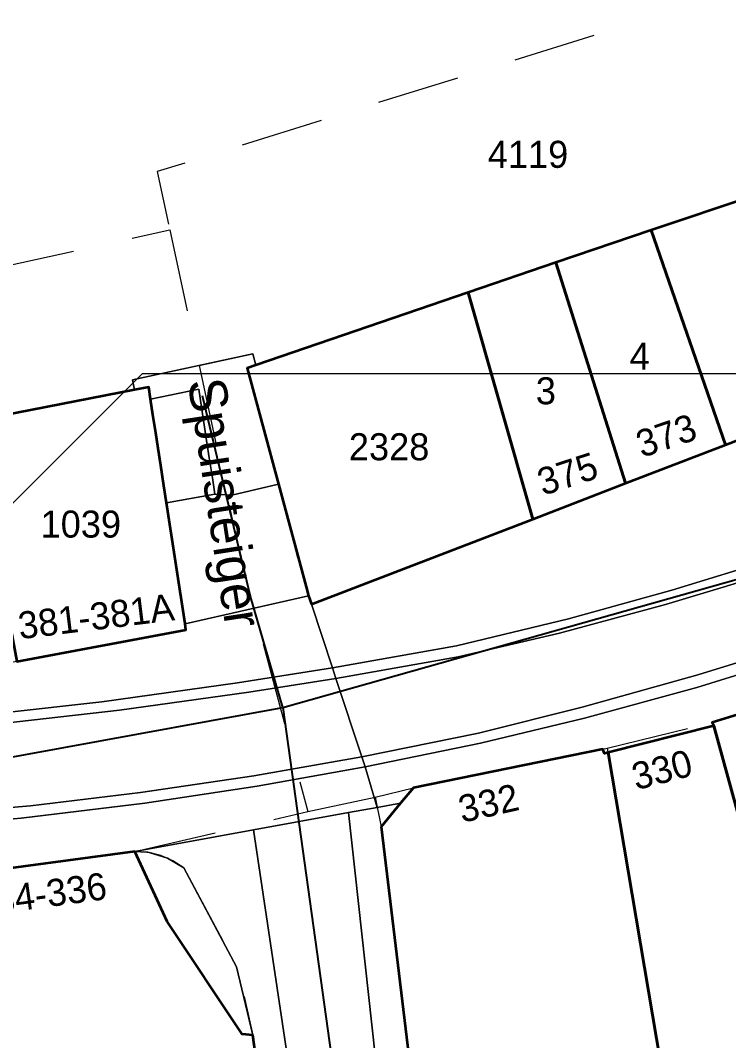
# Model space of a CAD drawing. Header units: metres. Extents: x 0 to 105485, y 0 to 425721.
# Drawn here: x 105103.45 to 105127, y 425215.32 to 425249.25 of the extents above; entities that cross this region are included whole.
import ezdxf
from ezdxf.enums import TextEntityAlignment as Align

# ---------------------------------------------------------------- set-up
doc = ezdxf.new("R2010")
doc.units = ezdxf.units.M
doc.header["$MEASUREMENT"] = 0
doc.linetypes.add('KG-PERCEEL-SO', pattern=[19, 5.5, -4, 5.5, -4])
for name, color, linetype, lineweight in [('B-XX-IE-MEUBILAIR-G', 7, 'Continuous', 18), ('B-XX-KG-GRENS_PERCEEL-G', 150, 'KG-PERCEEL-SO', 18), ('B-XX-KG-GRENS_PERCEEL-T', 150, 'KG-PERCEEL-SO', 18), ('B-XX-OG-BEBOUWING-G', 7, 'Continuous', 35), ('B-XX-OG-BEBOUWING_HUISNUMMER-T', 7, 'Continuous', 18), ('B-XX-OG-BEBOUWING_STRAATNAAM-T', 7, 'Continuous', 18), ('B-XX-OG-GRENS-G', 7, 'Continuous', 18), ('B-XX-OG-WATER_RIVIER-G', 130, 'Continuous', 18), ('B-XX-VH-OPENVERHARDING-G', 90, 'Continuous', 18), ('B-XX-VH-OPENVERHARDING_TEGEL-G', 90, 'Continuous', 18)]:
    doc.layers.add(name, color=color, linetype=linetype, lineweight=lineweight)
doc.layers.add('GIS-WEGVAKKEN', color=2, linetype='Continuous')

msp = doc.modelspace()

# ---------------------------------------------------------------- linework, layer by layer
at = {"layer": 'B-XX-IE-MEUBILAIR-G', "color": 0, "true_color": 0x604a38}
for points in [[(105117.957, 425228.446, 3.226), (105117.957, 425228.446, 4.726)], [(105104.714, 425226.427, 3.212), (105104.714, 425226.427, 4.712)], [(105118.757, 425225.209, 3.206), (105118.757, 425225.209, 4.706)], [(105112.425, 425222.976, 3.219), (105112.425, 425222.976, 4.719)], [(105105.139, 425222.919, 3.226), (105105.139, 425222.919, 4.726)]]:
    msp.add_polyline3d(points, dxfattribs=at)
at = {"layer": 'B-XX-KG-GRENS_PERCEEL-G', "ltscale": 0.5, "flags": 128}
for points in [[(104975.855, 425259), (104985.745, 425257.538), (104999.781, 425255.082), (105027.796, 425250.765), (105031.87, 425250.059), (105052.296, 425245.961), (105064.874, 425243.721), (105074.303, 425242.391), (105079.627, 425241.619), (105086.203, 425241.227), (105096.497, 425240.339), (105098.7, 425240.328), (105100.428, 425240.527), (105108.414, 425242.282)], [(105130.683, 425253.547), (105123.486, 425249.048), (105107.995, 425244.222), (105108.414, 425242.282)], [(105124.432, 425242.279), (105127.835, 425243.414)], [(105108.414, 425242.282), (105109.388, 425237.772)], [(105121.255, 425241.201), (105123.089, 425241.83), (105124.432, 425242.279)], [(105124.432, 425242.279), (105126.901, 425235.137)], [(105118.336, 425240.2), (105121.255, 425241.201)], [(105121.255, 425241.201), (105123.582, 425233.852)], [(105111.281, 425237.779), (105118.336, 425240.2)], [(105118.336, 425240.2), (105120.491, 425232.656)], [(105109.388, 425237.772), (105111.177, 425238.156), (105111.281, 425237.779)], [(105109.388, 425237.772), (105107.18, 425237.298), (105107.239, 425236.963)], [(105109.388, 425237.772), (105110.795, 425231.257), (105113.011, 425222.937)], [(105120.491, 425232.656), (105113.127, 425229.832), (105112.924, 425230.4), (105112.032, 425233.831), (105110.994, 425237.681), (105111.281, 425237.779)], [(105101.837, 425235.912), (105107.239, 425236.963)], [(105103.332, 425227.922), (105108.952, 425228.976), (105107.714, 425237.055), (105107.239, 425236.963)], [(105126.901, 425235.137), (105130.335, 425236.466), (105130.402, 425236.484)], [(105123.582, 425233.852), (105126.901, 425235.137)], [(105120.491, 425232.656), (105120.715, 425232.741), (105123.582, 425233.852)], [(105126.459, 425225.902), (105130.788, 425227.233)], [(105122.966, 425225.048), (105126.459, 425225.902)], [(105126.459, 425225.902), (105132.803, 425202.892)], [(105115.243, 425223.413), (105116.526, 425223.729), (105122.819, 425225.012)], [(105122.819, 425225.012), (105122.966, 425225.048)], [(105122.966, 425225.048), (105125.005, 425213.025)], [(105113.011, 425222.937), (105115.243, 425223.413)], [(105115.243, 425223.413), (105115.443, 425222.428), (105115.742, 425219.958)], [(105107.249, 425221.608), (105113.011, 425222.937)], [(105100.558, 425220.706), (105107.249, 425221.608)], [(105108.881, 425221.058), (105108.515, 425221.3), (105108.113, 425221.475), (105107.687, 425221.579), (105107.249, 425221.608)], [(105108.881, 425221.058), (105110.638, 425217.767), (105110.868, 425216.872), (105111.183, 425215.5), (105112.858, 425203.417)], [(105115.742, 425219.958), (105115.76, 425219.804)], [(105115.76, 425219.804), (105117.079, 425208.898), (105118.276, 425199.674)]]:
    msp.add_lwpolyline(points, dxfattribs=at)
at = {"layer": 'B-XX-OG-BEBOUWING-G', "ltscale": 0.5}
for points in [[(105127.815, 425243.408), (105124.434, 425242.271), (105126.901, 425235.136), (105130.402, 425236.484)], [(105124.434, 425242.271), (105121.255, 425241.201), (105123.58, 425233.857), (105126.901, 425235.136)], [(105121.255, 425241.201), (105118.336, 425240.2), (105120.488, 425232.666), (105123.58, 425233.857)], [(105120.488, 425232.666), (105118.336, 425240.2), (105111.281, 425237.779), (105110.994, 425237.681), (105112.028, 425233.83), (105112.948, 425230.406), (105113.026, 425230.115), (105113.127, 425229.832)], [(105108.304, 425233.205), (105108.217, 425233.773), (105108.115, 425234.441), (105108.027, 425235.012), (105107.947, 425235.534), (105107.856, 425236.129), (105107.775, 425236.655), (105107.714, 425237.055), (105107.239, 425236.963), (105101.837, 425235.912), (105103.332, 425227.922), (105108.952, 425228.976), (105108.922, 425229.174)], [(105133.966, 425203.091), (105133.019, 425206.999), (105136.55, 425207.76), (105136.867, 425207.828), (105134.034, 425217.144), (105130.788, 425227.233), (105126.459, 425225.902), (105126.518, 425225.783), (105132.803, 425202.892)], [(105126.518, 425225.783), (105123.001, 425224.894), (105125.005, 425213.025), (105125.349, 425211.593), (105127.019, 425211.875), (105127.185, 425210.475), (105125.515, 425210.192), (105126.507, 425204.616), (105125.316, 425204.507), (105124.568, 425204.416), (105125.254, 425200.995), (105132.412, 425202.39), (105133.583, 425196.842), (105139.576, 425197.782), (105137.962, 425203.769), (105137.632, 425203.713), (105133.966, 425203.091), (105132.803, 425202.892)], [(105122.654, 425209.86), (105122.321, 425212.513), (105125.005, 425213.025), (105123.001, 425224.894), (105122.878, 425224.863), (105122.819, 425225.012), (105116.526, 425223.729), (105116.095, 425223.212), (105115.443, 425222.428), (105117.068, 425208.988)], [(105111.183, 425215.5), (105110.826, 425215.533), (105108.329, 425219.277), (105107.249, 425221.608), (105100.558, 425220.706), (105100.905, 425214.639), (105103.289, 425214.975), (105103.305, 425213.81), (105103.446, 425203.24), (105103.448, 425203.09), (105112.858, 425203.417)]]:
    msp.add_lwpolyline(points, close=True, dxfattribs=at)
at = {"layer": 'B-XX-OG-GRENS-G'}
msp.add_polyline3d([(105142.5, 425252.5, 4.019), (105137.5, 425247.5, 3.59), (105127.5, 425237.5, 3.368), (105112.5, 425237.5, 1.848), (105107.5, 425237.5, 2.061), (105097.5, 425227.5, 3.333), (105092.5, 425227.5, 3.275), (105087.5, 425227.5, 3.252), (105077.5, 425232.5, 3.301), (105072.5, 425232.5, 3.291), (105067.5, 425232.5, 3.33)], dxfattribs=at)
at = {"layer": 'B-XX-OG-WATER_RIVIER-G', "ltscale": 0.5}
msp.add_lwpolyline([(105101.837, 425235.912), (105107.239, 425236.963), (105107.18, 425237.298), (105111.177, 425238.156), (105111.281, 425237.779), (105118.336, 425240.2), (105121.255, 425241.201), (105124.434, 425242.271), (105127.815, 425243.408)], dxfattribs=at)
at = {"layer": 'B-XX-VH-OPENVERHARDING-G', "ltscale": 0.5}
for points in [[(105153.481, 425239.205), (105150.075, 425237.309), (105146.225, 425235.306), (105143.44, 425233.945), (105139.873, 425232.407), (105136.267, 425230.964), (105132.624, 425229.616), (105129.792, 425228.654), (105125.979, 425227.483), (105122.138, 425226.411), (105118.685, 425225.537), (105114.801, 425224.751), (105114.91, 425224.419), (105118.757, 425225.209), (105122.209, 425226.038), (105125.946, 425227.062), (105129.237, 425228.078), (105133.063, 425229.367), (105136.35, 425230.574), (105139.601, 425231.877), (105144.51, 425234.032), (105146.471, 425235), (105151.564, 425237.704)], [(105130.402, 425236.484), (105126.901, 425235.136), (105123.58, 425233.857), (105120.488, 425232.666), (105113.127, 425229.832), (105113.823, 425227.72), (105117.957, 425228.446), (105121.678, 425229.35), (105125.113, 425230.294), (105128.52, 425231.336)], [(105128.52, 425231.336), (105125.113, 425230.294), (105121.678, 425229.35), (105117.957, 425228.446), (105113.823, 425227.72), (105113.94, 425227.364), (105118.009, 425228.078), (105121.382, 425228.864), (105124.91, 425229.817), (105127.629, 425230.644)], [(105051.019, 425230.608), (105078.727, 425226.979), (105081.965, 425226.598), (105085.211, 425226.296), (105088.929, 425226.045), (105092.505, 425225.892), (105095.841, 425225.861), (105099.176, 425225.959), (105102.873, 425226.221), (105106.155, 425226.589), (105110.664, 425227.214), (105113.823, 425227.72), (105113.127, 425229.832), (105113.026, 425230.115), (105108.922, 425229.174), (105108.952, 425228.976), (105103.332, 425227.922), (105097.47, 425226.822), (105093.275, 425227.161), (105088.974, 425227.516), (105078.223, 425228.387), (105078.254, 425228.506), (105071.81, 425229.081), (105062.632, 425230.481)], [(105070.985, 425227.585), (105081.659, 425226.263), (105085.475, 425225.906), (105088.821, 425225.677), (105092.449, 425225.505), (105095.63, 425225.465), (105099.163, 425225.573), (105102.336, 425225.806), (105106.739, 425226.31), (105111.045, 425226.901), (105113.94, 425227.364), (105113.823, 425227.72), (105110.664, 425227.214), (105106.155, 425226.589), (105102.873, 425226.221), (105099.176, 425225.959), (105095.841, 425225.861), (105092.505, 425225.892), (105088.929, 425226.045), (105085.211, 425226.296), (105081.965, 425226.598), (105078.727, 425226.979), (105051.019, 425230.608)], [(105127.629, 425230.644), (105124.91, 425229.817), (105121.382, 425228.864), (105118.009, 425228.078), (105113.94, 425227.364), (105114.801, 425224.751), (105118.685, 425225.537), (105122.138, 425226.411), (105125.979, 425227.483), (105129.792, 425228.654)], [(105129.237, 425228.078), (105125.946, 425227.062), (105122.209, 425226.038), (105118.757, 425225.209), (105114.91, 425224.419), (105115.313, 425223.07), (105116.095, 425223.212), (105116.526, 425223.729), (105122.819, 425225.012), (105122.878, 425224.863), (105123.001, 425224.894), (105126.518, 425225.783), (105126.459, 425225.902), (105130.788, 425227.233)], [(105063.056, 425225.123), (105077.644, 425223.225), (105080.195, 425222.965), (105083.177, 425222.735), (105086.164, 425222.582), (105089.154, 425222.508), (105093.109, 425222.511), (105096.671, 425222.614), (105100.228, 425222.82), (105103.778, 425223.128), (105107.447, 425223.564), (105111.21, 425224.121), (105114.801, 425224.751), (105113.94, 425227.364), (105111.045, 425226.901), (105106.739, 425226.31), (105102.336, 425225.806), (105099.163, 425225.573), (105095.63, 425225.465), (105092.449, 425225.505), (105088.821, 425225.677), (105085.475, 425225.906), (105081.659, 425226.263), (105070.985, 425227.585)], [(105100.14, 425222.426), (105103.477, 425222.718), (105107.584, 425223.215), (105111.326, 425223.779), (105114.91, 425224.419), (105114.801, 425224.751), (105111.21, 425224.121), (105107.447, 425223.564), (105103.778, 425223.128), (105100.228, 425222.82)], [(105100.558, 425220.706), (105107.249, 425221.608), (105111.199, 425222.324), (105114.363, 425222.898), (105115.313, 425223.07), (105114.91, 425224.419), (105111.326, 425223.779), (105107.584, 425223.215), (105103.477, 425222.718), (105100.14, 425222.426)], [(105120.672, 425184.153), (105119.802, 425189.644), (105119.118, 425193.964), (105119.175, 425193.992), (105118.924, 425195.544), (105119.193, 425195.601), (105118.6, 425199.209), (105118.332, 425199.241), (105118.276, 425199.674), (105117.37, 425206.657), (105117.068, 425208.988), (105115.443, 425222.428), (105116.095, 425223.212), (105115.313, 425223.07), (105114.363, 425222.898), (105116.578, 425202.717), (105118.401, 425191.469), (105125.261, 425150)], [(105121.401, 425150), (105115.666, 425192.431), (105111.199, 425222.324), (105107.249, 425221.608), (105107.648, 425221.579), (105107.725, 425221.573), (105108.336, 425221.388), (105108.881, 425221.058), (105110.638, 425217.767), (105111.183, 425215.5), (105112.858, 425203.417), (105113.418, 425199.083), (105113.773, 425195.471), (105114.207, 425192.401), (105114.879, 425187.643)]]:
    msp.add_lwpolyline(points, dxfattribs=at)
for points in [[(105111.281, 425237.779), (105111.177, 425238.156), (105107.18, 425237.298), (105107.239, 425236.963), (105107.714, 425237.055), (105107.775, 425236.655), (105109.381, 425236.981), (105109.471, 425236.39), (105109.562, 425235.795), (105109.642, 425235.273), (105109.73, 425234.702), (105109.832, 425234.035), (105109.915, 425233.493), (105110.48, 425233.458), (105112.028, 425233.83), (105110.994, 425237.681)], [(105109.642, 425235.273), (105109.562, 425235.795), (105109.471, 425236.39), (105109.381, 425236.981), (105107.775, 425236.655), (105107.856, 425236.129), (105107.947, 425235.534), (105108.027, 425235.012), (105108.115, 425234.441), (105108.217, 425233.773), (105108.304, 425233.205), (105109.915, 425233.493), (105109.832, 425234.035), (105109.73, 425234.702)], [(105112.028, 425233.83), (105110.48, 425233.458), (105109.915, 425233.493), (105108.304, 425233.205), (105108.922, 425229.174), (105113.026, 425230.115), (105112.948, 425230.406)], [(105114.363, 425222.898), (105111.199, 425222.324), (105115.666, 425192.431), (105121.401, 425150), (105125.261, 425150), (105118.401, 425191.469), (105116.578, 425202.717)]]:
    msp.add_lwpolyline(points, close=True, dxfattribs=at)
at = {"layer": 'B-XX-VH-OPENVERHARDING_TEGEL-G', "ltscale": 0.5}
msp.add_lwpolyline([(105107.249, 425221.608), (105108.329, 425219.277), (105110.826, 425215.533), (105111.183, 425215.5), (105110.638, 425217.767), (105108.881, 425221.058), (105108.336, 425221.388), (105107.725, 425221.573), (105107.648, 425221.579)], close=True, dxfattribs=at)
at = {"layer": 'GIS-WEGVAKKEN'}
for points in [[(105112.178, 425226.394), (105111.1, 425230.09), (105109.509, 425236.759)], [(105112.178, 425226.394), (105130.239, 425231.495)], [(105089.666, 425223.751), (105097.59, 425223.74), (105112.178, 425226.394)], [(105112.178, 425226.394), (105114.21, 425211.81), (105115.68, 425200.65), (105116.25, 425197.26), (105116.78, 425192.39), (105117.51, 425187.55), (105118.09, 425182.69), (105118.98, 425177.87), (105121.13, 425163.35), (105123.303, 425150)]]:
    msp.add_lwpolyline(points, dxfattribs=at)

# ---------------------------------------------------------------- texts
at = {"layer": 'B-XX-KG-GRENS_PERCEEL-T'}
for s, p in [('4119', (105120.332, 425244.798)), ('4', (105124.048, 425238.082)), ('3', (105120.925, 425236.932)), ('2328', (105115.711, 425235.07)), ('1039', (105105.456, 425232.497))]:
    msp.add_text(s, height=0.9, dxfattribs=at).set_placement(p, align=Align.MIDDLE_CENTER)
at = {"layer": 'B-XX-OG-BEBOUWING_HUISNUMMER-T'}
for s, rotation, p in [('373', 18.7, (105124.927, 425235.443)), ('375', 18, (105121.644, 425234.172)), ('381-381A', 7, (105105.963, 425229.43)), ('330', 14.6, (105124.787, 425224.329)), ('332', 12.7, (105119.017, 425223.216)), ('334-336', 7.7, (105104.116, 425220.177))]:
    msp.add_text(s, height=0.9, rotation=rotation, dxfattribs=at).set_placement(p, align=Align.MIDDLE_CENTER)
at = {"layer": 'B-XX-OG-BEBOUWING_STRAATNAAM-T'}
msp.add_text('Spuisteiger', height=1.25, rotation=278.7, dxfattribs=at).set_placement((105110.261, 425233.212), align=Align.MIDDLE_CENTER)

doc.saveas('drawing.dxf')
